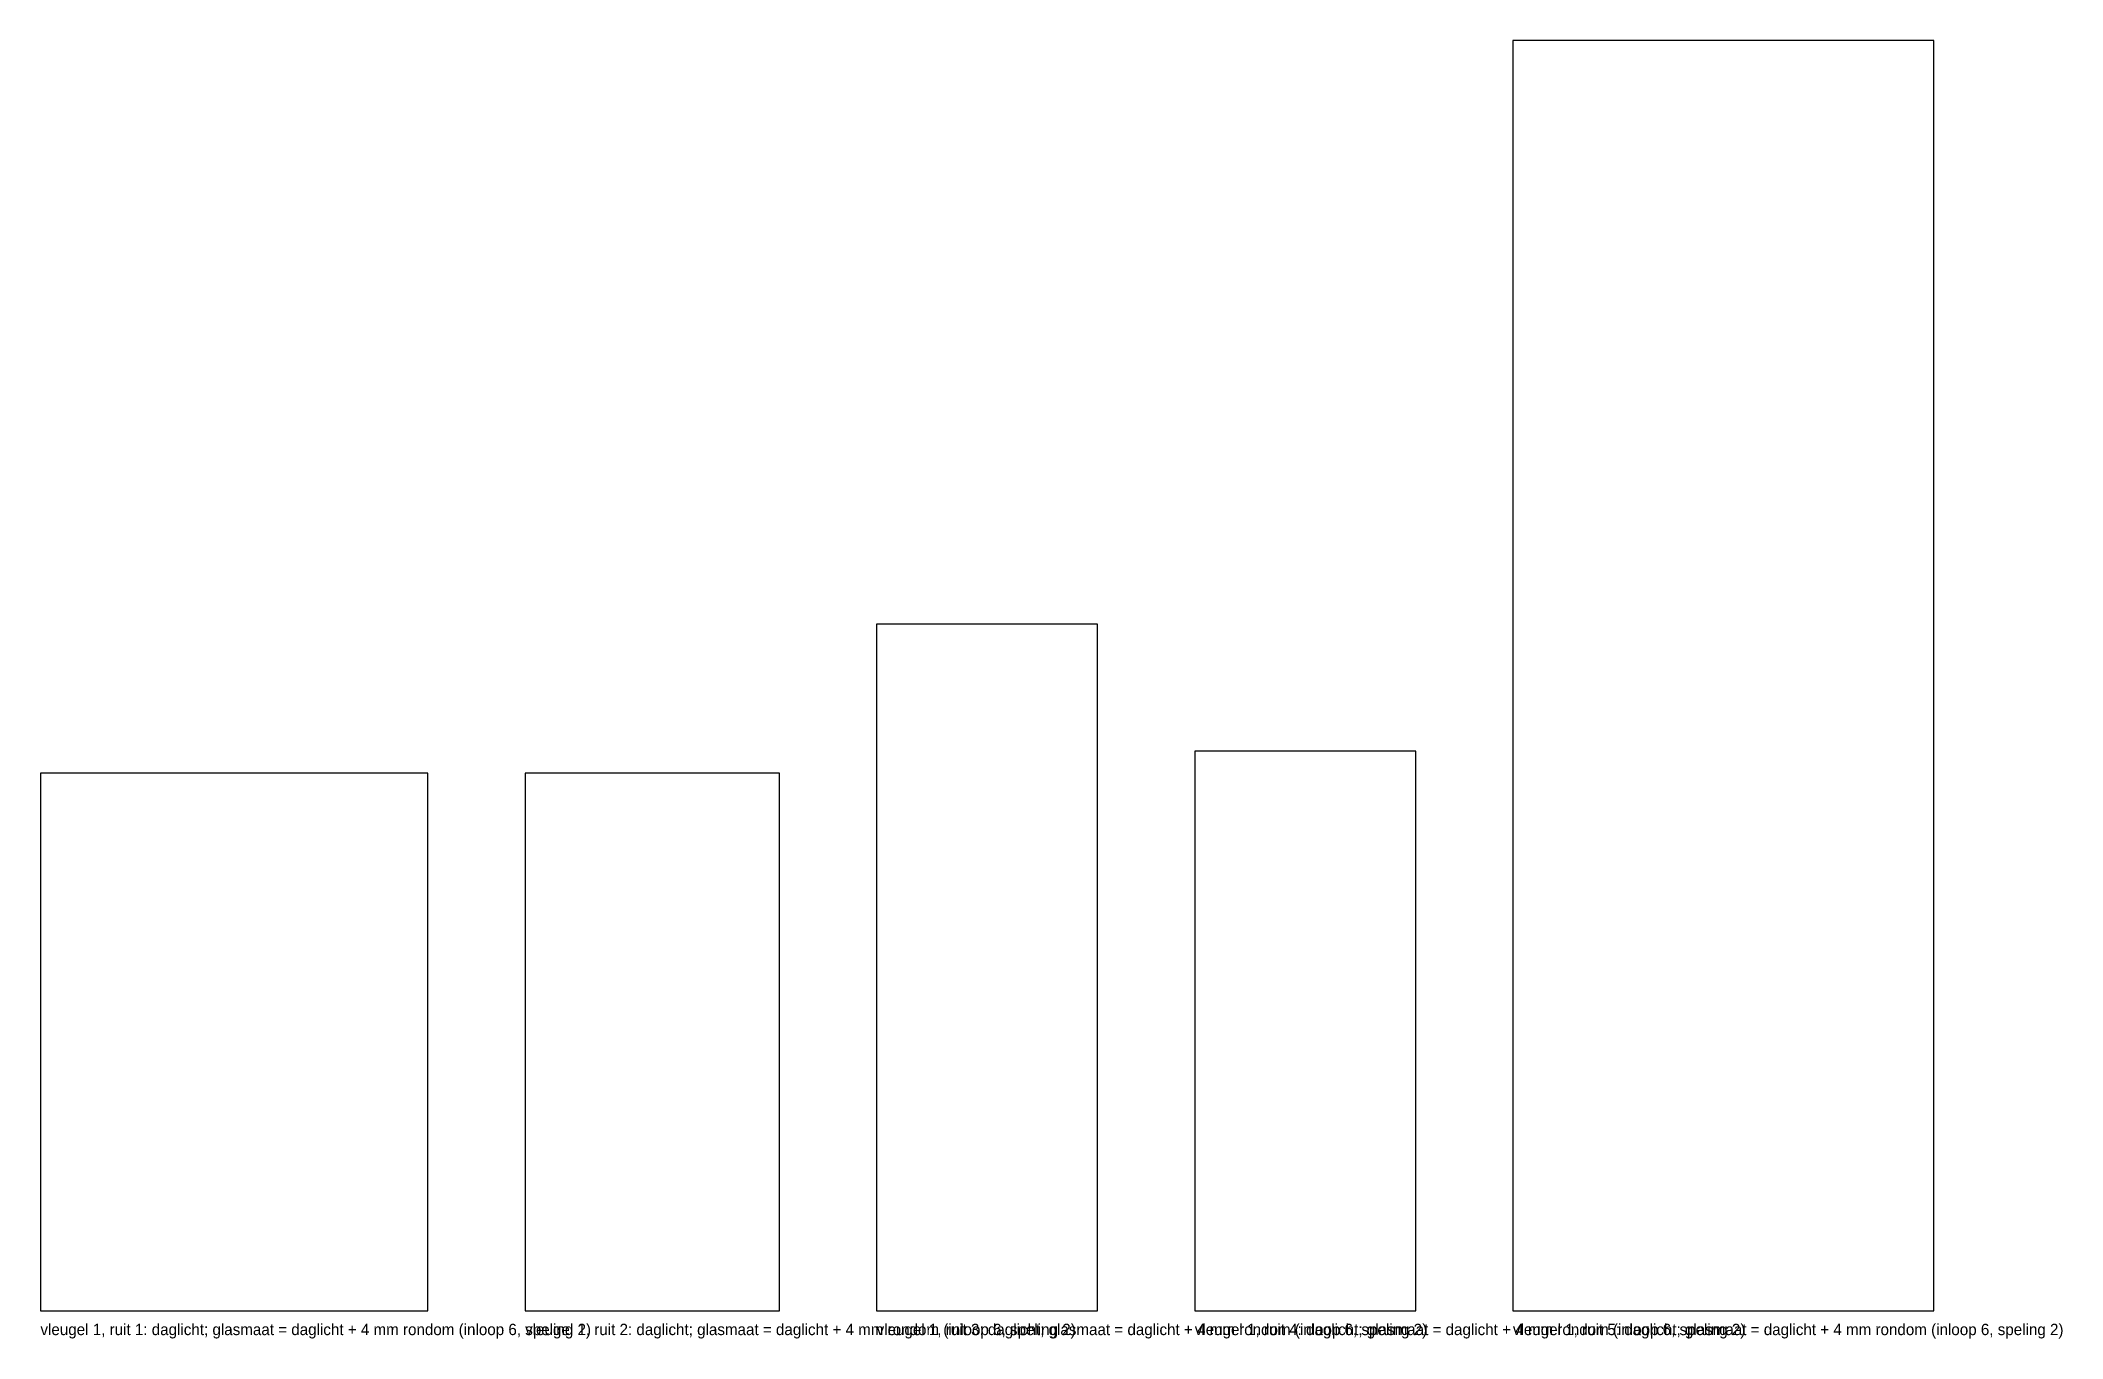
# Model space of a CAD drawing. Header units: millimetres. Extents: x 0 to 2496, y -34 to 1568.
import ezdxf

# ---------------------------------------------------------------- set-up
doc = ezdxf.new("R2010")
doc.units = ezdxf.units.MM

msp = doc.modelspace()

# ---------------------------------------------------------------- linework, layer by layer
at = {"layer": 'DAGLICHT'}
for p, q in [((2336.7, 1567.7), (1817.4, 1567.7)), ((1817.4, 1567.7), (1817.4, 0)), ((2336.7, 0), (2336.7, 1567.7)), ((1304.7, 847.235), (1032, 847.235)), ((1032, 847.235), (1032, 0)), ((1304.7, 0), (1304.7, 847.235)), ((1697.4, 690.465), (1424.7, 690.465)), ((1424.7, 690.465), (1424.7, 0)), ((1697.4, 0), (1697.4, 690.465)), ((478.2, 663.3), (0, 663.3)), ((0, 663.3), (0, 0)), ((478.2, 0), (478.2, 663.3)), ((912, 663.3), (598.2, 663.3)), ((598.2, 663.3), (598.2, 0)), ((912, 0), (912, 663.3)), ((0, 0), (478.2, 0)), ((598.2, 0), (912, 0)), ((1032, 0), (1304.7, 0)), ((1424.7, 0), (1697.4, 0)), ((1817.4, 0), (2336.7, 0))]:
    msp.add_line(p, q, dxfattribs=at)

# ---------------------------------------------------------------- texts
at = {"layer": 'TEKST'}
for s, p in [('vleugel 1, ruit 1: daglicht; glasmaat = daglicht + 4 mm rondom (inloop 6, speling 2)', (0, -30)), ('vleugel 1, ruit 2: daglicht; glasmaat = daglicht + 4 mm rondom (inloop 6, speling 2)', (598.2, -30)), ('vleugel 1, ruit 3: daglicht; glasmaat = daglicht + 4 mm rondom (inloop 6, speling 2)', (1032, -30)), ('vleugel 1, ruit 4: daglicht; glasmaat = daglicht + 4 mm rondom (inloop 6, speling 2)', (1424.7, -30)), ('vleugel 1, ruit 5: daglicht; glasmaat = daglicht + 4 mm rondom (inloop 6, speling 2)', (1817.4, -30))]:
    msp.add_text(s, height=14, dxfattribs=at).set_placement(p)

doc.saveas('drawing.dxf')
